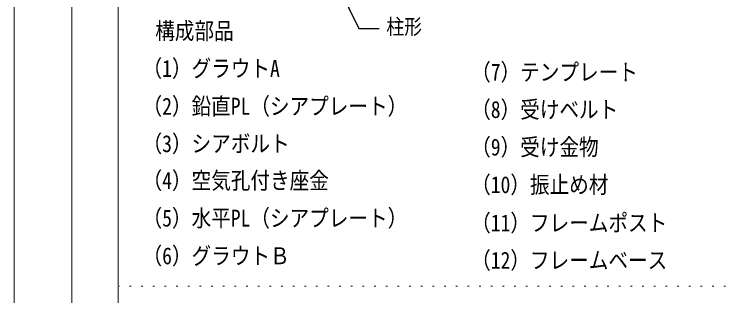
# Model space of a CAD drawing. Units: millimetres, scale not verified. Extents: x -40820 to 40820, y -29828 to 29828.
# Drawn here: x -40820 to -24878, y -20 to 6321 of the extents above; entities that cross this region are included whole.
import ezdxf
from ezdxf.enums import TextEntityAlignment as Align

# ---------------------------------------------------------------- set-up
doc = ezdxf.new("R2010")
doc.units = ezdxf.units.MM
doc.header["$LTSCALE"] = 150
doc.linetypes.add('DOTTED', pattern=[1.75, 0.25, -1.5])
for name, color, linetype, lineweight in [('0-2_07_DOT', 4, 'DOTTED', 13), ('0-3_DEFPOINTS', 7, 'Continuous', 13), ('0-7_00_WAKU', 9, 'Continuous', 13), ('0-A_02-並線', 7, 'Continuous', 25)]:
    doc.layers.add(name, color=color, linetype=linetype, lineweight=lineweight)
doc.styles.add('ＭＳ ゴシック', font='')
doc.styles.get('ＭＳ ゴシック').set_extended_font_data('MS Gothic')

msp = doc.modelspace()

# ---------------------------------------------------------------- linework, layer by layer
at = {"layer": '0-2_07_DOT'}
msp.add_line((-3533, 200.1), (-38451.4, 200.1), dxfattribs=at)
at = {"layer": '0-3_DEFPOINTS'}
for p, q in [((-40820, 29827.9), (-40820, -29827.9)), ((-39520, 29827.9), (-39520, -29827.9))]:
    msp.add_line(p, q, dxfattribs=at)
at = {"layer": '0-7_00_WAKU'}
msp.add_line((-38480, -27227.9), (-38480, 24699.3), dxfattribs=at)
at = {"layer": '0-A_02-並線'}
msp.add_lwpolyline([(-33505.1, 6918.1), (-33052.8, 5996.3), (-32598.9, 5996.3)], dxfattribs=at)

# ---------------------------------------------------------------- texts
at = {"layer": '0-A_02-並線', "style": 'ＭＳ ゴシック', "width": 0.85}
for s, height, p in [('柱形', 346, (-32436.1, 5762.1)), ('構成部品', 381.1, (-37642.8, 5640.1)), ('（1）グラウトA', 381.1, (-37927.5, 4795)), ('（7）テンプレート', 381, (-30524.5, 4712)), ('（2）鉛直PL（シアプレート）', 381.1, (-37927.5, 3944.2)), ('（8）受けベルト', 381, (-30524.5, 3869.8)), ('（3）シアボルト', 381.1, (-37927.5, 3101.2)), ('（9）受け金物', 381, (-30524.5, 3023.6)), ('（4）空気孔付き座金', 381.1, (-37927.5, 2272)), ('（10）振止め材', 381, (-30524.5, 2177.3)), ('（5）水平PL（シアプレート）', 381.1, (-37927.5, 1424.8)), ('（11）フレームポスト', 381, (-30524.5, 1317.3)), ('（6）グラウトＢ', 381.1, (-37927.5, 575.7)), ('（12）フレームベース', 381, (-30524.5, 476.7))]:
    msp.add_text(s, height=height, dxfattribs=at).set_placement(p, align=Align.BOTTOM_LEFT)

doc.saveas('drawing.dxf')
